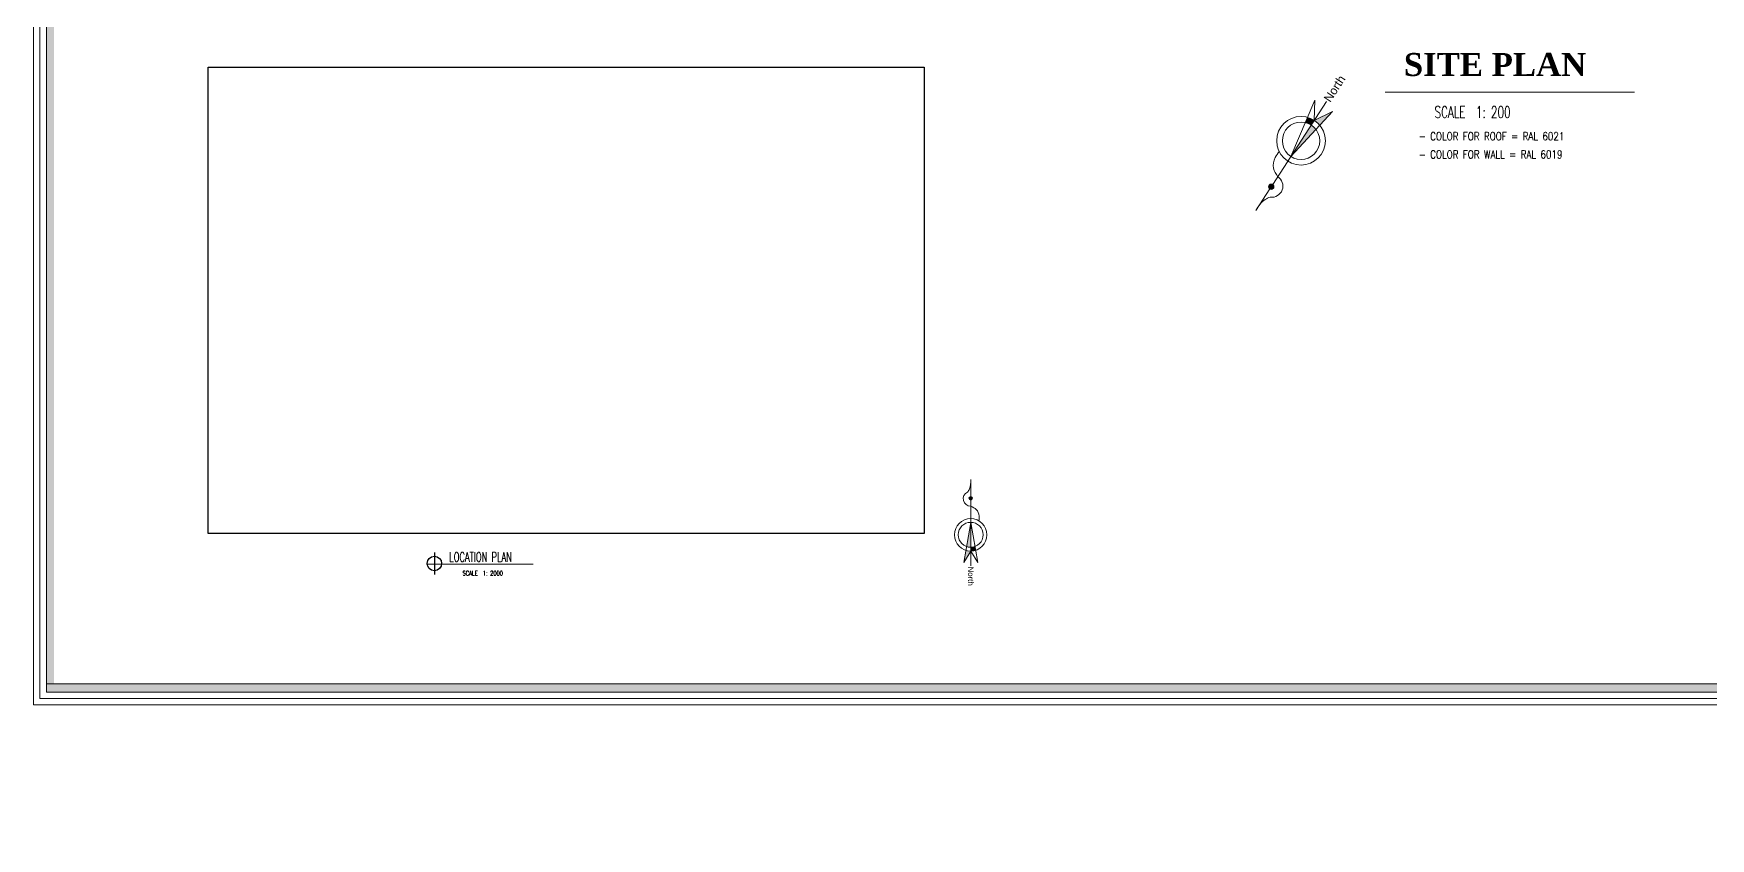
# Model space of a CAD drawing. Header units: inches. Extents: x -68096 to 69834, y -16833 to 17650.
# Drawn here: x 752.4 to 892.5, y 264.6 to 331.8 of the extents above; entities that cross this region are included whole.
import ezdxf

# ---------------------------------------------------------------- set-up
doc = ezdxf.new("R2010")
doc.units = ezdxf.units.IN
doc.header["$MEASUREMENT"] = 0
for name, color, linetype in [('-FR-TEXT', 1, 'Continuous'), ('ELEV', 37, 'Continuous'), ('TEXT', 23, 'Continuous'), ('TEXT-MAIN', 5, 'Continuous'), ('wall-1', 7, 'Continuous'), ('WIN', 1, 'Continuous')]:
    doc.layers.add(name, color=color, linetype=linetype)
doc.layers.add('PEN45', color=7, linetype='Continuous', lineweight=50)
doc.styles.add('EJAZ1', font='arial.ttf')
doc.styles.add('POLE', font='timesbd.ttf', dxfattribs={"height": 0.225})
doc.styles.add('ROMANS', font='romans.shx')
doc.styles.add('STYLE6', font='romanc.shx', dxfattribs={"width": 0.6})
picture_1 = doc.add_image_def('image1.png', size_in_pixel=(3465, 2257))

# ---------------------------------------------------------------- blocks, each defined once
blk = doc.blocks.new('A$C1AEC757C')
at = {"layer": 'TEXT'}
blk.add_line((0.387, 1.174), (0.387, 0), dxfattribs=at)
blk.add_circle((0.387, 0.587), 0.387, dxfattribs=at)
blk = doc.blocks.new('HHHN')
at = {"lineweight": 0, "char_height": 0.2, "attachment_point": 3, "rotation": 90, "style": 'ROMANS'}
for s, insert in [('{\\fOptima|b0|i0|c0|p2;Fire Water Tank 1 \\P( Effective Capacity = 255.50 Gallon)\\P               = 511 cu.mt\\P(25.00M X 2.50M X 4.10M)}', (1061.312, 16659.023, -271149.143)), ('{\\fOptima|b0|i0|c0|p2;Fire Water Tank 2 \\P( Effective Capacity = 255.50 Gallon)\\P               = 511 cu.mt\\P(25.00M X 2.50M X 4.10M)}', (1064.032, 16659.023, -271149.143))]:
    blk.add_mtext_dynamic_manual_height_columns(s, width=34482.43313, gutter_width=1, heights=[0], dxfattribs=dict(at, insert=insert))

msp = doc.modelspace()

# ---------------------------------------------------------------- hatches: boundary and pattern name
at = {"layer": 'ELEV', "lineweight": 0}
h = msp.add_hatch(color=256, dxfattribs=at)
h.paths.add_polyline_path([(860.9291, 325.29087), (859.40439, 324.55101, -0.076236353), (859.86429, 324.14167)])
h.paths.add_polyline_path([(859.54212, 323.79396, 0.086303157), (859.14948, 324.15776), (857.45011, 321.53612)])
for color, points in [(256, [(859.14948, 324.15776), (859.40439, 324.55101, 0.076236353), (858.84295, 324.80371), (858.65707, 324.36765, -0.086303157)]), (256, [(856.00566, 319.11583, -1.000000401), (855.61615, 318.89875, -1.000000401)]), (0, [(830.64109, 292.8517, -1.000000401), (830.78027, 293.11438, -1.000000401)]), (0, [(830.71068, 288.89113), (830.71068, 288.57871, 0.076236353), (831.1164, 288.64093), (831.06226, 288.95227, -0.086303157)])]:
    msp.add_hatch(color=color, dxfattribs=at).paths.add_polyline_path(points)
h = msp.add_hatch(color=0, dxfattribs=at)
h.paths.add_polyline_path([(830.12602, 287.61192), (830.71068, 288.57871, -0.076236353), (830.30497, 288.64093)])
h.paths.add_polyline_path([(830.35911, 288.95227, 0.086303157), (830.71068, 288.89113), (830.71068, 290.97395)])
at = {"layer": 'WIN', "linetype": 'Continuous', "lineweight": 0}
h = msp.add_hatch(color=86, dxfattribs=at)
h.paths.add_polyline_path([(753.52048, 424.99869), (753.52048, 276.80128), (963.30992, 276.80128), (963.30992, 424.99869)])
h.paths.add_polyline_path([(922.89008, 424.37321), (922.89008, 277.45635), (962.68444, 277.45635), (962.68444, 424.37321)], flags=16)
h.paths.add_polyline_path([(922.26459, 277.45635), (754.14633, 277.45635), (754.14633, 424.37321), (922.26459, 424.37321)], flags=16)
h = msp.add_hatch(color=7, dxfattribs=at)
h.paths.add_polyline_path([(753.52048, 424.99869), (753.52048, 276.80128), (963.30992, 276.80128), (963.30992, 424.99869)])
h.paths.add_polyline_path([(922.89008, 424.37321), (922.89008, 277.45635), (962.68444, 277.45635), (962.68444, 424.37321)], flags=16)
h.paths.add_polyline_path([(922.26459, 277.45635), (754.14633, 277.45635), (754.14633, 424.37321), (922.26459, 424.37321)], flags=16)

# ---------------------------------------------------------------- linework, layer by layer
at = {"color": 0, "lineweight": 0}
msp.add_line((865.32281, 326.91819), (886.15861, 326.91819), dxfattribs=at)
at = {"layer": 'ELEV', "lineweight": 0}
for p, q in [((855.93309, 319.19379), (860.42401, 326.12399)), ((857.45011, 321.53612), (859.45727, 326.24492)), ((857.45011, 321.53612), (860.9291, 325.29087)), ((859.45727, 326.24492), (859.40439, 324.55101)), ((860.9291, 325.29087), (859.40439, 324.55101)), ((854.53366, 317.03676), (855.68964, 318.8202))]:
    msp.add_line(p, q, dxfattribs=at)
at = {"layer": 'ELEV', "color": 0, "lineweight": 0}
for p, q in [((830.71065, 294.54855), (830.71068, 293.13168)), ((830.70996, 292.8344), (830.71068, 287.32901)), ((830.71068, 290.97395), (830.12602, 287.61192)), ((830.71068, 290.97395), (831.29535, 287.61192)), ((830.12602, 287.61192), (830.71068, 288.57871)), ((831.29535, 287.61192), (830.71068, 288.57871))]:
    msp.add_line(p, q, dxfattribs=at)
at = {"layer": 'ELEV', "lineweight": 0}
for centre, radius in [((858.2998, 322.84694), 2.03075), ((858.2998, 322.84694), 1.56212), ((855.81091, 319.00729), 0.22296)]:
    msp.add_circle(centre, radius, dxfattribs=at)
at = {"layer": 'ELEV', "color": 0, "lineweight": 0}
for centre, radius in [((830.71068, 292.98304), 0.14864), ((830.71068, 289.93254), 1.35384), ((830.71068, 289.93254), 1.04141)]:
    msp.add_circle(centre, radius, dxfattribs=at)
at = {"layer": 'ELEV', "lineweight": 0}
msp.add_arc((855.84779, 319.06419), 0.93428, 262.5629751, 57.0483963, dxfattribs=at)
at = {"layer": 'ELEV', "color": 0, "lineweight": 0}
msp.add_arc((830.71068, 292.93784), 0.62285, 115.5145859, 270.0000072, dxfattribs=at)
at = {"layer": 'ELEV', "lineweight": 0}
for points in [[(856.35598, 319.84817), (855.99401, 320.56578), (856.13737, 321.45252), (856.47892, 321.94784)], [(854.53366, 317.03676), (855.3042, 317.94704), (855.72686, 318.13777)]]:
    msp.add_spline(points, degree=3, dxfattribs=at)
at = {"layer": 'ELEV', "color": 0, "lineweight": 0}
for points in [[(830.71065, 294.54855), (830.60968, 293.75991), (830.44239, 293.49995)], [(830.71068, 292.31498), (831.17339, 292.0448), (831.41474, 291.49675), (831.40329, 291.0958)]]:
    msp.add_spline(points, degree=3, dxfattribs=at)
at = {"layer": 'PEN45', "lineweight": 0}
msp.add_lwpolyline([(753.52048, 424.99869), (922.89008, 424.99869), (922.89008, 277.49458), (753.52048, 277.49458)], close=True, dxfattribs=at)
at = {"layer": 'TEXT', "color": 0, "lineweight": 0}
msp.add_line((794.17342, 287.46712), (785.26109, 287.46712), dxfattribs=at)
at = {"layer": 'WIN', "color": 7, "linetype": 'Continuous', "lineweight": 0}
for points in [[(752.44464, 275.72544), (964.38576, 275.72544), (964.38576, 426.07453), (752.44464, 426.07453)], [(752.44464, 275.72544), (964.38576, 275.72544), (964.38576, 426.07453), (752.44464, 426.07453)], [(752.98256, 276.26336), (963.84784, 276.26336), (963.84784, 425.53661), (752.98256, 425.53661)], [(752.98256, 276.26336), (963.84784, 276.26336), (963.84784, 425.53661), (752.98256, 425.53661)], [(753.52048, 276.80128), (963.30992, 276.80128), (963.30992, 424.99869), (753.52048, 424.99869)], [(753.52048, 276.80128), (963.30992, 276.80128), (963.30992, 424.99869), (753.52048, 424.99869)]]:
    msp.add_lwpolyline(points, close=True, dxfattribs=at)

# ---------------------------------------------------------------- block references
at = {"color": 1, "lineweight": 0}
msp.add_blockref('HHHN', (-291.60316, 990.67301), dxfattribs=at)
at = {"layer": 'wall-1', "color": 0, "lineweight": 0, "xscale": 1.56445588082236, "yscale": 1.56445588082236, "zscale": 1.56445588082236}
msp.add_blockref('A$C1AEC757C', (785.31399, 286.61947), dxfattribs=at)

# ---------------------------------------------------------------- texts
at = {"layer": '-FR-TEXT', "color": 0, "lineweight": 0, "style": 'POLE'}
msp.add_text('SITE PLAN', height=1.920524, dxfattribs=at).set_placement((866.88327, 328.25937))
at = {"layer": 'TEXT', "color": 0, "lineweight": 0, "style": 'STYLE6'}
for s, height, width, p in [('SCALE  1: 200', 0.9780517, 0.65, (869.45024, 324.75066)), ('- COLOR FOR ROOF = RAL 6021', 0.6682074, 0.8, (868.12256, 322.88978)), ('- COLOR FOR WALL = RAL 6019', 0.6682074, 0.8, (868.12256, 321.37245)), ('LOCATION PLAN', 0.7822279, 0.65, (787.16433, 287.68786)), ('SCALE  1: 2000', 0.391114, 0.65, (788.27769, 286.52204))]:
    msp.add_text(s, height=height, dxfattribs=dict(at, width=width)).set_placement(p)
at = {"layer": 'TEXT-MAIN', "color": 2, "lineweight": 0, "insert": (860.15296, 326.38811), "char_height": 0.702953, "width": 4.692975, "attachment_point": 1, "rotation": 57.0486853, "style": 'EJAZ1'}
msp.add_mtext('North', dxfattribs=at)
at = {"layer": 'TEXT-MAIN', "color": 0, "lineweight": 0, "insert": (830.95808, 287.27954), "char_height": 0.468636, "width": 3.12865, "attachment_point": 1, "rotation": 270.0002962, "style": 'EJAZ1'}
msp.add_mtext('North', dxfattribs=at)

# ---------------------------------------------------------------- pictures from other files: only their frames are drawn
at = {"color": 1}
image = msp.add_image(picture_1, insert=(767.03118, 290.04219), size_in_units=(59.79074, 38.94595), dxfattribs=at)
image.dxf.flags = 7

doc.saveas('drawing.dxf')
